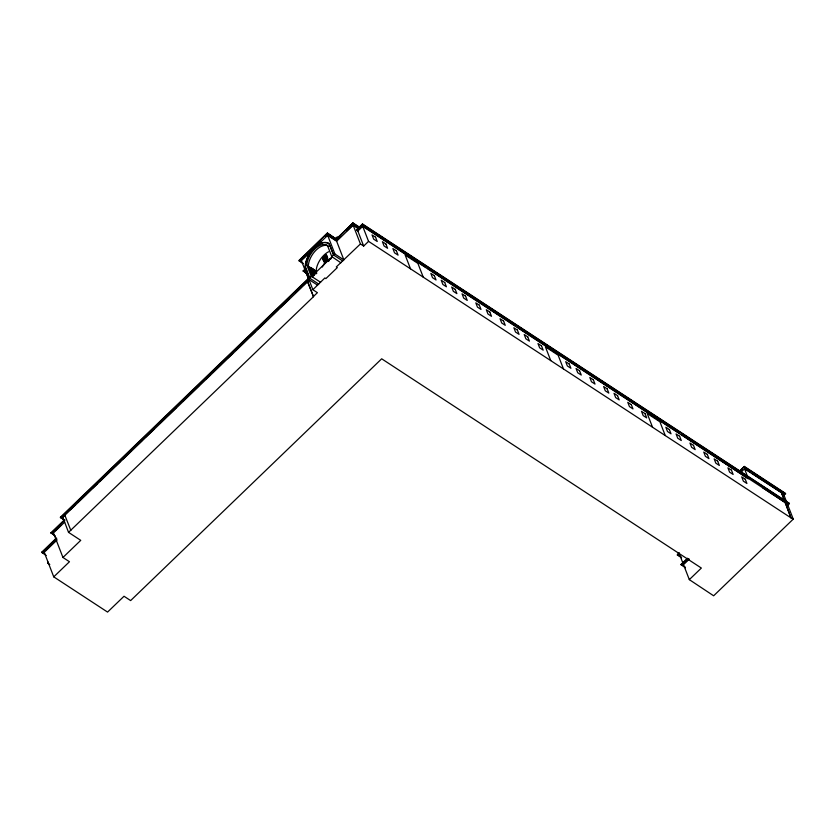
<?xml version="1.0" encoding="UTF-8"?>
<svg xmlns="http://www.w3.org/2000/svg" width="835" height="835" viewBox="0 0 835 835"><rect width="100%" height="100%" fill="white"/><g stroke="black" fill="none" stroke-linecap="round" stroke-linejoin="round"><path stroke-width="1.25" d="M309.806 253.85L314.534 248.005L319.074 244.603M336.421 238.862L352.975 222.914L336.609 239.363L327.466 233.007L298.92 260.499L303.084 263.609M299.107 261L327.466 233.007M303.084 258.349L307.781 253.83M318.093 243.893L320.911 241.179M325.598 236.66L327.477 234.854L334.918 254.028L343.863 259.894L336.432 240.71L329.47 236.159M335.534 238.789L337.403 236.983L335.461 238.612M306.487 273.452L303.157 270.895L305.506 268.63M303.345 271.396L304.921 269.882M336.432 240.71L341.024 236.284M346.546 230.971L352.986 224.761L358.434 228.331M358.632 228.832L353.184 225.262L336.62 241.211L327.675 235.355L301.404 260.656L300.256 259.904M310.349 269.684L309.597 268.954A5.709 1.764 46.1 0 1 311.904 268.306A5.709 1.764 46.1 0 1 316.851 273.118M310.349 269.214L315.88 272.774M310.589 268.891L315.15 271.876M310.213 269.82L310.453 269.141A4.446 1.378 46.1 0 1 312.655 269.34A4.446 1.378 46.1 0 1 316.152 272.878M311.194 268.849L314.117 270.728M322.581 258.37L326.433 254.894L327.696 258.151L323.99 261.72L322.581 258.37L323.99 261.72M322.727 258.464L326.433 254.894M311.935 269.141L312.781 271.229L311.883 269.11M323.155 258.339L324.408 261.031L323.155 258.339L326.005 255.583L327.268 258.276L326.005 255.583M323.959 257.848L324.836 260.384M325.013 256.783L326.067 259.247L325.097 256.742M325.577 256.23L326.579 258.756L325.608 256.251M323.437 258.526L326.297 255.771M310.171 269.423A4.446 1.378 46.1 0 1 312.373 269.611L312.655 269.34M311.131 271.573L314.649 273.922M313.167 269.903L313.981 272.012L313.104 269.862M326.767 257.201L323.897 259.977L326.788 257.253M311.538 272.721L313.908 274.235M324.126 260.844L326.976 258.088M681.767 434.805L748.421 478.81L362.734 226.348L357.85 231.044L356.503 229.792L362.526 223.989L789.232 503.296L787.582 505.572M313.073 271.98L314.357 275.373M323.844 261.626L327.55 258.057L326.287 254.8M356.702 230.293L362.526 223.989M311.998 273.817L314.325 275.31L313.021 271.939M314.524 271.187L315.192 272.795M368.559 241.367L363.674 246.064L357.662 230.543L362.536 225.847L368.559 241.367L790.954 517.846L785.265 502.691L790.954 517.846M64.629 520.445L60.37 517.283L308.501 278.305M314.273 272.763L314.711 273.89L314.221 272.721M60.569 517.784L308.7 278.806M318.74 284.088L309.503 278.045L311.215 276.395L306.883 265.227A16.022 9.049 -56.8 0 1 314.743 249.08A16.022 9.049 -56.8 0 1 327.445 245.427L331.777 256.596L340.868 262.774M331.777 256.596L333.489 254.946L329.157 243.778A18.506 10.458 -56.8 0 0 314.252 247.818A18.506 10.458 -56.8 0 0 305.172 266.876L309.503 278.045M313.198 274.611L311.789 271.177L313.563 275.644L312.384 274.924M317.592 285.184L308.647 279.328L309.785 278.232L305.453 267.064A18.506 10.458 -56.8 0 1 307.457 258.307M311.507 276.583L332.059 256.783M334.918 254.028L333.77 255.134L329.157 243.778M70.171 509.705L74.868 505.175M77.686 502.461L86.141 494.33M92.716 487.995L97.413 483.475M100.231 480.762L108.675 472.62M115.251 466.285L119.948 461.765M122.766 459.052L131.22 450.91M137.796 444.585L142.493 440.055M145.3 437.342L153.755 429.2M160.33 422.875L165.027 418.356M167.845 415.642L176.3 407.501M182.865 401.165L187.562 396.646M190.38 393.932L198.834 385.791M205.41 379.455L210.107 374.936M212.925 372.222L221.369 364.081M227.945 357.756L232.641 353.226M235.46 350.512L243.914 342.381M250.49 336.046L255.176 331.526M257.994 328.813L266.448 320.671M273.024 314.336L277.721 309.816M280.539 307.103L288.993 298.961M295.559 292.636L301.195 287.209M303.074 285.393L308.71 279.965M65.005 515.362L62.708 517.345L309.294 280.09M785.265 502.691L787.426 504.1L793.25 519.12L713.643 595.793L689.324 579.636L701.358 568.05L381.678 358.799L130.636 600.584L124.018 596.253L107.569 612.086L53.753 576.86L69.462 561.736L62.949 557.477L80.745 540.349L68.543 532.365L313.501 296.665L307.541 281.552L309.148 279.996M311.215 276.395L312.791 277.199L309.597 268.954M55.475 536.133L50.945 532.793L64.639 519.61M51.144 533.294L64.827 520.111M55.12 530.642L60.736 525.236M53.44 532.949L64.671 522.125M313.365 296.571L317.404 292.688L312.885 289.724L324.878 277.94L325.88 278.608L337.309 267.607L336.296 266.95L360.428 243.945L353.184 225.262M46.259 555.505L41.75 552.175L56.529 537.938M41.948 552.676L56.728 538.439M45.894 550.046L56.049 540.266M44.234 552.332L57.166 539.88M47.95 561.903L47.626 563.082L49.776 564.491M47.626 563.082L48.19 562.529M738.912 471.66L744.34 466.441L785.495 493.381L783.846 495.656M740.019 471.284L744.34 466.441M740.614 471.879L742.482 470.084M740.812 472.38L744.538 468.79L783.397 493.996M678.98 552.666L677.321 554.951L681.61 557.759M677.321 554.951L679.179 553.167M685.462 567.758L681.016 564.46L687.497 558.229M681.203 564.961L687.685 558.719M683.312 564.116L688.865 558.772M689.052 559.273L683.5 564.617L689.324 579.636M787.228 503.599L783.543 494.09L781.529 492.765L784.148 500.04M787.426 504.1L762.626 487.723M787.395 505.071L789.232 503.296M744.528 466.942L785.693 493.882M745.425 468.999L749.726 471.806M751.876 473.215L780.913 492.222M362.724 224.49L789.43 503.797M363.632 226.556L425.735 267.21M427.906 268.63L515.07 325.692M517.251 327.111L679.596 433.375M749.256 478.977L784.002 501.72M352.975 222.914L360.417 227.778M353.174 223.415L359.551 227.579M356.503 229.792L357.662 230.543M791.089 517.71L793.25 519.12M360.428 243.945L363.674 246.064M327.664 233.508L336.609 239.363M333.489 254.946L342.726 260.99M326.349 256.178L323.489 258.933M326.537 256.679L323.688 259.435M306.883 265.227L316.121 271.271A16.022 9.049 -56.8 0 1 328.593 251.742M299.911 261.157L302.896 263.108M310.495 269.538L316.507 273.473M311.497 271.218L315.505 273.849M303.157 270.895L307.332 273.63M312.791 277.199L320.598 282.303M307.541 281.552L313.501 296.665M678.197 555.15L681.412 557.258M681.016 564.46L685.274 567.257M60.37 517.283L63.418 519.276M50.945 532.793L54.202 534.922M41.75 552.175L44.986 554.294M781.529 492.765L784.754 501.094M744.538 468.79L747.304 475.929M665.265 435.578L659.921 421.811L647.198 413.482L652.542 427.249M679.419 554.106L682.842 562.926M563.479 368.955L558.135 355.188L545.412 346.859L550.756 360.626M423.241 277.157L417.897 263.39L405.173 255.061L410.517 268.828M312.968 275.905L310.787 270.289L316.214 273.755L315.87 273.149A4.446 1.378 46.1 0 0 312.373 269.611M310.933 271.688L312.676 276.187M312.655 277.335L308.324 266.167A16.022 9.049 -56.8 0 1 316.173 250.02A16.022 9.049 -56.8 0 1 328.886 246.367M305.641 271.051L312.885 289.724M301.205 260.155L308.647 279.328M64.869 515.268L70.829 530.392M62.667 516.938L68.543 532.365M53.242 532.448L62.949 557.477M44.046 551.831L53.753 576.86M309.461 269.089A5.709 1.764 46.1 0 1 311.33 268.212A5.709 1.764 46.1 0 1 315.985 272.252M322.341 267.012A10.834 6.127 -56.8 0 1 331.286 258.401M328.04 261.501A8.841 5 -56.8 0 1 329.345 260.687M307.969 257.17A18.506 10.458 -56.8 0 1 309.148 254.936M319.993 244.039A18.506 10.458 -56.8 0 1 322.707 242.975M325.264 242.609A18.506 10.458 -56.8 0 1 329.439 243.966M323.573 265.071A10.834 6.127 -56.8 0 1 331.422 258.495M310.902 268.797L311.58 270.436L310.944 268.797M324.523 257.295L325.441 259.852L324.471 257.347M326.955 257.702L324.126 260.499L326.934 257.681M375.573 237.213L372.034 234.906L373.694 239.165L377.232 241.482L375.573 237.213M385.937 244.018L382.399 241.701L384.048 245.96L387.586 248.277L385.937 244.018M396.416 250.855L392.878 248.548L394.527 252.807L398.065 255.124L396.416 250.855M434.377 275.707L430.839 273.4L432.499 277.658L436.037 279.976L434.377 275.707M444.742 282.512L441.204 280.195L442.863 284.453L446.401 286.77L444.742 282.512M455.221 289.348L451.683 287.042L453.342 291.3L456.881 293.617L455.221 289.348M465.586 296.154L462.047 293.836L463.696 298.095L467.235 300.412L465.586 296.154M479.353 305.172L475.814 302.865L477.463 307.123L481.002 309.441L479.353 305.172M489.842 312.039L486.304 309.733L487.953 313.991L491.491 316.308L489.842 312.039M503.599 321.047L500.061 318.73L501.71 322.988L505.248 325.306L503.599 321.047M517.408 330.086L513.869 327.769L515.529 332.027L519.067 334.344L517.408 330.086M527.762 336.86L524.223 334.543L525.883 338.801L529.421 341.118L527.762 336.86M541.529 345.878L537.99 343.561L539.65 347.819L543.188 350.136L541.529 345.878M569.24 364.008L565.702 361.691L567.362 365.949L570.9 368.266L569.24 364.008M579.594 370.792L576.056 368.475L577.716 372.744L581.254 375.061L579.594 370.792M593.351 379.8L589.813 377.483L591.462 381.741L595 384.058L593.351 379.8M607.17 388.839L603.632 386.522L605.281 390.79L608.819 393.097L607.17 388.839M617.545 395.633L614.007 393.316L615.656 397.575L619.194 399.892L617.545 395.633M631.312 404.641L627.774 402.324L629.433 406.582L632.972 408.899L631.312 404.641M645.038 413.628L641.499 411.311L643.159 415.579L646.697 417.886L645.038 413.628M669.367 429.545L665.829 427.228L667.478 431.497L671.016 433.814L669.367 429.545M679.617 436.256L676.079 433.95L677.738 438.208L681.277 440.525L679.617 436.256M693.499 445.347L689.96 443.03L691.62 447.299L695.158 449.616L693.499 445.347M707.287 454.365L703.748 452.059L705.398 456.317L708.936 458.634L707.287 454.365M717.703 461.191L714.165 458.874L715.814 463.133L719.352 465.45L717.703 461.191M731.47 470.188L727.932 467.871L729.592 472.13L733.13 474.447L731.47 470.188M745.258 479.207L741.72 476.889L743.369 481.148L746.908 483.465L745.258 479.207"/></g></svg>
